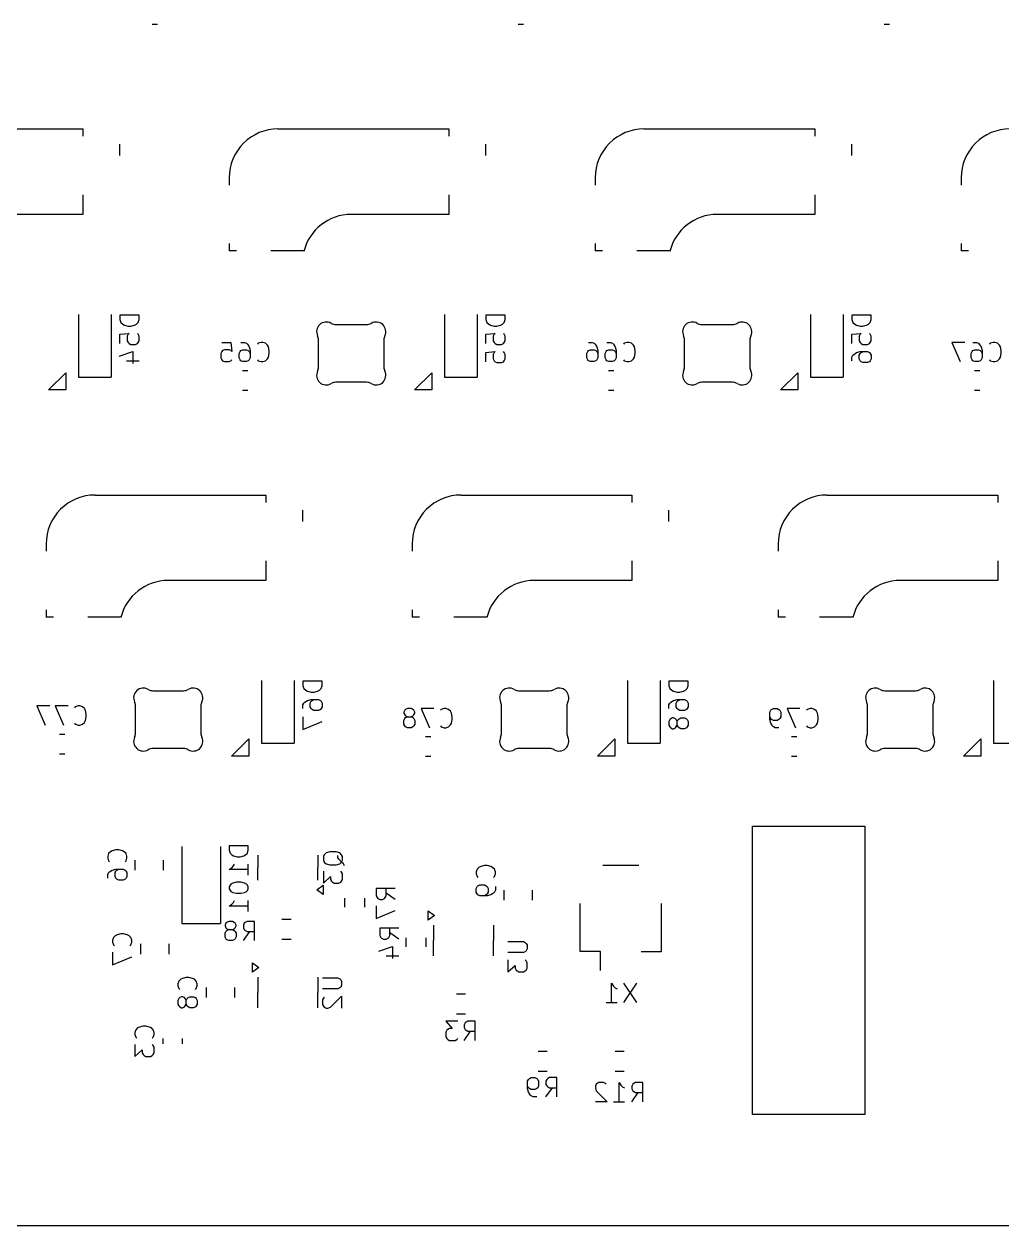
# Model space of a CAD drawing. Extents: x 28 to 361, y 5 to 129.
# Drawn here: x 170.2 to 221.1, y 5.3 to 67.9 of the extents above; entities that cross this region are included whole.
import ezdxf

# ---------------------------------------------------------------- set-up
doc = ezdxf.new("R2010")
doc.units = 0
doc.layers.get('0').update_dxf_attribs({"linetype": 'CONTINUOUS'})

msp = doc.modelspace()

# ---------------------------------------------------------------- linework, layer by layer
at = {"color": 7}
for points in [[(176.893, 67.8886), (177.1741, 67.8886)], [(195.943, 67.8886), (196.2241, 67.8886)], [(214.993, 67.8886), (215.2741, 67.8886)], [(164.3971, 62.4296), (173.2871, 62.4296)], [(173.2871, 62.4296), (173.2871, 62.0486)], [(183.4471, 62.4296), (192.3371, 62.4296)], [(192.3371, 62.4296), (192.3371, 62.0486)], [(202.4971, 62.4296), (211.3871, 62.4296)], [(211.3871, 62.4296), (211.3871, 62.0486)], [(175.2071, 61.0446), (175.2071, 61.6446)], [(194.2571, 61.0446), (194.2571, 61.6446)], [(213.3071, 61.0446), (213.3071, 61.6446)], [(180.9071, 59.8896), (180.9071, 59.5086)], [(199.9571, 59.8896), (199.9571, 59.5086)], [(219.0071, 59.8896), (219.0071, 59.5086)], [(173.2871, 59.0006), (173.2871, 57.9846), (168.2071, 57.9846)], [(192.3371, 59.0006), (192.3371, 57.9846), (187.2571, 57.9846)], [(211.3871, 59.0006), (211.3871, 57.9846), (206.3071, 57.9846)], [(180.9071, 56.4606), (180.9071, 56.0796)], [(199.9571, 56.4606), (199.9571, 56.0796)], [(219.0071, 56.4606), (219.0071, 56.0796)], [(181.2881, 56.0796), (180.9071, 56.0796)], [(184.7929, 56.0796), (183.0661, 56.0796)], [(200.3381, 56.0796), (199.9571, 56.0796)], [(203.8429, 56.0796), (202.1161, 56.0796)], [(219.3881, 56.0796), (219.0071, 56.0796)], [(173.0678, 52.7806), (173.0678, 49.5206), (174.7678, 49.5206)], [(174.7678, 52.7806), (174.7678, 49.5206)], [(192.1178, 52.7806), (192.1178, 49.5206), (193.8178, 49.5206)], [(193.8178, 52.7806), (193.8178, 49.5206)], [(211.1678, 52.7806), (211.1678, 49.5206), (212.8678, 49.5206)], [(212.8678, 52.7806), (212.8678, 49.5206)], [(186.4626, 52.2456), (188.0515, 52.2456)], [(205.5126, 52.2456), (207.1015, 52.2456)], [(175.2226, 51.2687), (175.2226, 51.7449), (175.6988, 51.7925), (175.6512, 51.7449), (175.6036, 51.6496), (175.6036, 51.4116), (175.6512, 51.3163), (175.6988, 51.2687), (175.7941, 51.2211), (176.0322, 51.2211), (176.1274, 51.2687), (176.175, 51.3163), (176.2226, 51.4116), (176.2226, 51.6496), (176.175, 51.7449), (176.1274, 51.7925)], [(180.5183, 51.3238), (180.9945, 51.3238), (181.0421, 50.8476), (180.9945, 50.8952), (180.8992, 50.9428), (180.6611, 50.9428), (180.5659, 50.8952), (180.5183, 50.8476), (180.4707, 50.7524), (180.4707, 50.5143), (180.5183, 50.419), (180.5659, 50.3714), (180.6611, 50.3238), (180.8992, 50.3238), (180.9945, 50.3714), (181.0421, 50.419)], [(181.5183, 51.3238), (181.7088, 51.3238), (181.804, 51.2762), (181.8516, 51.2285), (181.9469, 51.0857), (181.9945, 50.8952), (181.9945, 50.5143), (181.9469, 50.419), (181.8992, 50.3714), (181.804, 50.3238), (181.6135, 50.3238), (181.5183, 50.3714), (181.4707, 50.419), (181.423, 50.5143), (181.423, 50.7524), (181.4707, 50.8476), (181.5183, 50.8952), (181.6135, 50.9428), (181.804, 50.9428), (181.8992, 50.8952), (181.9469, 50.8476), (181.9945, 50.7524)], [(182.3754, 50.419), (182.423, 50.3714), (182.5659, 50.3238), (182.6611, 50.3238), (182.804, 50.3714), (182.8992, 50.4666), (182.9469, 50.5619), (182.9945, 50.7524), (182.9945, 50.8952), (182.9469, 51.0857), (182.8992, 51.1809), (182.804, 51.2762), (182.6611, 51.3238), (182.5659, 51.3238), (182.423, 51.2762), (182.3754, 51.2285)], [(185.5571, 50.0428), (185.5571, 51.4484)], [(188.9571, 51.4484), (188.9571, 50.0428)], [(194.2726, 51.2687), (194.2726, 51.7449), (194.7488, 51.7925), (194.7012, 51.7449), (194.6536, 51.6496), (194.6536, 51.4116), (194.7012, 51.3163), (194.7488, 51.2687), (194.8441, 51.2211), (195.0822, 51.2211), (195.1774, 51.2687), (195.225, 51.3163), (195.2726, 51.4116), (195.2726, 51.6496), (195.225, 51.7449), (195.1774, 51.7925)], [(199.6159, 51.3238), (199.8064, 51.3238), (199.9016, 51.2762), (199.9492, 51.2285), (200.0445, 51.0857), (200.0921, 50.8952), (200.0921, 50.5143), (200.0445, 50.419), (199.9969, 50.3714), (199.9016, 50.3238), (199.7111, 50.3238), (199.6159, 50.3714), (199.5683, 50.419), (199.5207, 50.5143), (199.5207, 50.7524), (199.5683, 50.8476), (199.6159, 50.8952), (199.7111, 50.9428), (199.9016, 50.9428), (199.9969, 50.8952), (200.0445, 50.8476), (200.0921, 50.7524)], [(200.5683, 51.3238), (200.7588, 51.3238), (200.854, 51.2762), (200.9016, 51.2285), (200.9969, 51.0857), (201.0445, 50.8952), (201.0445, 50.5143), (200.9969, 50.419), (200.9492, 50.3714), (200.854, 50.3238), (200.6635, 50.3238), (200.5683, 50.3714), (200.5207, 50.419), (200.473, 50.5143), (200.473, 50.7524), (200.5207, 50.8476), (200.5683, 50.8952), (200.6635, 50.9428), (200.854, 50.9428), (200.9492, 50.8952), (200.9969, 50.8476), (201.0445, 50.7524)], [(201.4254, 50.419), (201.473, 50.3714), (201.6159, 50.3238), (201.7111, 50.3238), (201.854, 50.3714), (201.9492, 50.4666), (201.9969, 50.5619), (202.0445, 50.7524), (202.0445, 50.8952), (201.9969, 51.0857), (201.9492, 51.1809), (201.854, 51.2762), (201.7111, 51.3238), (201.6159, 51.3238), (201.473, 51.2762), (201.4254, 51.2285)], [(204.6071, 50.0428), (204.6071, 51.4484)], [(208.0071, 51.4484), (208.0071, 50.0428)], [(213.3226, 51.2687), (213.3226, 51.7449), (213.7988, 51.7925), (213.7512, 51.7449), (213.7036, 51.6496), (213.7036, 51.4116), (213.7512, 51.3163), (213.7988, 51.2687), (213.8941, 51.2211), (214.1322, 51.2211), (214.2274, 51.2687), (214.275, 51.3163), (214.3226, 51.4116), (214.3226, 51.6496), (214.275, 51.7449), (214.2274, 51.7925)], [(219.1897, 51.3238), (218.523, 51.3238), (218.9516, 50.3238)], [(219.6183, 51.3238), (219.8088, 51.3238), (219.904, 51.2762), (219.9516, 51.2285), (220.0469, 51.0857), (220.0945, 50.8952), (220.0945, 50.5143), (220.0469, 50.419), (219.9992, 50.3714), (219.904, 50.3238), (219.7135, 50.3238), (219.6183, 50.3714), (219.5707, 50.419), (219.523, 50.5143), (219.523, 50.7524), (219.5707, 50.8476), (219.6183, 50.8952), (219.7135, 50.9428), (219.904, 50.9428), (219.9992, 50.8952), (220.0469, 50.8476), (220.0945, 50.7524)], [(220.4754, 50.419), (220.523, 50.3714), (220.6659, 50.3238), (220.7611, 50.3238), (220.904, 50.3714), (220.9992, 50.4666), (221.0469, 50.5619), (221.0945, 50.7524), (221.0945, 50.8952), (221.0469, 51.0857), (220.9992, 51.1809), (220.904, 51.2762), (220.7611, 51.3238), (220.6659, 51.3238), (220.523, 51.2762), (220.4754, 51.2285)], [(175.175, 50.602), (175.8893, 50.8401), (175.8893, 50.2211)], [(194.2726, 50.3163), (194.2726, 50.7925), (194.7488, 50.8401), (194.7012, 50.7925), (194.6536, 50.6973), (194.6536, 50.4592), (194.7012, 50.3639), (194.7488, 50.3163), (194.8441, 50.2687), (195.0822, 50.2687), (195.1774, 50.3163), (195.225, 50.3639), (195.2726, 50.4592), (195.2726, 50.6973), (195.225, 50.7925), (195.1774, 50.8401)], [(213.3226, 50.3639), (213.3226, 50.5544), (213.3703, 50.6496), (213.4179, 50.6973), (213.5607, 50.7925), (213.7512, 50.8401), (214.1322, 50.8401), (214.2274, 50.7925), (214.275, 50.7449), (214.3226, 50.6496), (214.3226, 50.4592), (214.275, 50.3639), (214.2274, 50.3163), (214.1322, 50.2687), (213.8941, 50.2687), (213.7988, 50.3163), (213.7512, 50.3639), (213.7036, 50.4592), (213.7036, 50.6496), (213.7512, 50.7449), (213.7988, 50.7925), (213.8941, 50.8401)], [(175.556, 50.3639), (176.2226, 50.3639)], [(181.592, 49.8586), (181.8731, 49.8586)], [(200.642, 49.8586), (200.9231, 49.8586)], [(219.692, 49.8586), (219.9731, 49.8586)], [(181.592, 48.8386), (181.8731, 48.8386)], [(188.0515, 49.2456), (186.4626, 49.2456)], [(200.642, 48.8386), (200.9231, 48.8386)], [(207.1015, 49.2456), (205.5126, 49.2456)], [(219.692, 48.8386), (219.9731, 48.8386)], [(173.9221, 43.3796), (182.8121, 43.3796)], [(182.8121, 43.3796), (182.8121, 42.9986)], [(192.9721, 43.3796), (201.8621, 43.3796)], [(201.8621, 43.3796), (201.8621, 42.9986)], [(212.0221, 43.3796), (220.9121, 43.3796)], [(220.9121, 43.3796), (220.9121, 42.9986)], [(184.7321, 41.9946), (184.7321, 42.5946)], [(203.7821, 41.9946), (203.7821, 42.5946)], [(171.3821, 40.8396), (171.3821, 40.4586)], [(190.4321, 40.8396), (190.4321, 40.4586)], [(209.4821, 40.8396), (209.4821, 40.4586)], [(182.8121, 39.9506), (182.8121, 38.9346), (177.7321, 38.9346)], [(201.8621, 39.9506), (201.8621, 38.9346), (196.7821, 38.9346)], [(220.9121, 39.9506), (220.9121, 38.9346), (215.8321, 38.9346)], [(171.3821, 37.4106), (171.3821, 37.0296)], [(171.7631, 37.0296), (171.3821, 37.0296)], [(175.2679, 37.0296), (173.5411, 37.0296)], [(190.4321, 37.4106), (190.4321, 37.0296)], [(190.8131, 37.0296), (190.4321, 37.0296)], [(194.3179, 37.0296), (192.5911, 37.0296)], [(209.4821, 37.4106), (209.4821, 37.0296)], [(209.8631, 37.0296), (209.4821, 37.0296)], [(213.3679, 37.0296), (211.6411, 37.0296)], [(176.9376, 33.1956), (178.5265, 33.1956)], [(182.5928, 33.7306), (182.5928, 30.4706), (184.2928, 30.4706)], [(184.2928, 33.7306), (184.2928, 30.4706)], [(195.9876, 33.1956), (197.5765, 33.1956)], [(201.6428, 33.7306), (201.6428, 30.4706), (203.3428, 30.4706)], [(203.3428, 33.7306), (203.3428, 30.4706)], [(215.0376, 33.1956), (216.6265, 33.1956)], [(220.6928, 33.7306), (220.6928, 30.4706), (222.3928, 30.4706)], [(184.7476, 32.2663), (184.7476, 32.4568), (184.7953, 32.552), (184.8429, 32.5996), (184.9857, 32.6949), (185.1762, 32.7425), (185.5572, 32.7425), (185.6524, 32.6949), (185.7, 32.6473), (185.7476, 32.552), (185.7476, 32.3616), (185.7, 32.2663), (185.6524, 32.2187), (185.5572, 32.1711), (185.3191, 32.1711), (185.2238, 32.2187), (185.1762, 32.2663), (185.1286, 32.3616), (185.1286, 32.552), (185.1762, 32.6473), (185.2238, 32.6949), (185.3191, 32.7425)], [(203.7976, 32.2663), (203.7976, 32.4568), (203.8453, 32.552), (203.8929, 32.5996), (204.0357, 32.6949), (204.2262, 32.7425), (204.6072, 32.7425), (204.7024, 32.6949), (204.75, 32.6473), (204.7976, 32.552), (204.7976, 32.3616), (204.75, 32.2663), (204.7024, 32.2187), (204.6072, 32.1711), (204.3691, 32.1711), (204.2738, 32.2187), (204.2262, 32.2663), (204.1786, 32.3616), (204.1786, 32.552), (204.2262, 32.6473), (204.2738, 32.6949), (204.3691, 32.7425)], [(171.5647, 32.4058), (170.898, 32.4058), (171.3266, 31.4058)], [(172.5171, 32.4058), (171.8504, 32.4058), (172.279, 31.4058)], [(172.8504, 31.501), (172.898, 31.4534), (173.0409, 31.4058), (173.1361, 31.4058), (173.279, 31.4534), (173.3742, 31.5486), (173.4219, 31.6439), (173.4695, 31.8344), (173.4695, 31.9772), (173.4219, 32.1677), (173.3742, 32.2629), (173.279, 32.3582), (173.1361, 32.4058), (173.0409, 32.4058), (172.898, 32.3582), (172.8504, 32.3105)], [(176.0321, 30.9928), (176.0321, 32.3984)], [(179.4321, 32.3984), (179.4321, 30.9928)], [(190.3766, 31.8452), (190.4719, 31.8928), (190.5195, 31.9404), (190.5671, 32.0357), (190.5671, 32.0833), (190.5195, 32.1785), (190.4719, 32.2262), (190.3766, 32.2738), (190.1861, 32.2738), (190.0909, 32.2262), (190.0433, 32.1785), (189.9957, 32.0833), (189.9957, 32.0357), (190.0433, 31.9404), (190.0909, 31.8928), (190.1861, 31.8452), (190.3766, 31.8452), (190.4719, 31.7976), (190.5195, 31.75), (190.5671, 31.6547), (190.5671, 31.4643), (190.5195, 31.369), (190.4719, 31.3214), (190.3766, 31.2738), (190.1861, 31.2738), (190.0909, 31.3214), (190.0433, 31.369), (189.9957, 31.4643), (189.9957, 31.6547), (190.0433, 31.75), (190.0909, 31.7976), (190.1861, 31.8452)], [(191.5671, 32.2738), (190.9004, 32.2738), (191.329, 31.2738)], [(191.9004, 31.369), (191.948, 31.3214), (192.0909, 31.2738), (192.1861, 31.2738), (192.329, 31.3214), (192.4242, 31.4166), (192.4719, 31.5119), (192.5195, 31.7024), (192.5195, 31.8452), (192.4719, 32.0357), (192.4242, 32.1309), (192.329, 32.2262), (192.1861, 32.2738), (192.0909, 32.2738), (191.948, 32.2262), (191.9004, 32.1785)], [(195.0821, 30.9928), (195.0821, 32.3984)], [(198.4821, 32.3984), (198.4821, 30.9928)], [(209.5219, 31.2738), (209.3314, 31.2738), (209.2361, 31.3214), (209.1885, 31.369), (209.0933, 31.5119), (209.0457, 31.7024), (209.0457, 32.0833), (209.0933, 32.1785), (209.1409, 32.2262), (209.2361, 32.2738), (209.4266, 32.2738), (209.5219, 32.2262), (209.5695, 32.1785), (209.6171, 32.0833), (209.6171, 31.8452), (209.5695, 31.75), (209.5219, 31.7024), (209.4266, 31.6547), (209.2361, 31.6547), (209.1409, 31.7024), (209.0933, 31.75), (209.0457, 31.8452)], [(210.6171, 32.2738), (209.9504, 32.2738), (210.379, 31.2738)], [(210.9504, 31.369), (210.998, 31.3214), (211.1409, 31.2738), (211.2361, 31.2738), (211.379, 31.3214), (211.4742, 31.4166), (211.5219, 31.5119), (211.5695, 31.7024), (211.5695, 31.8452), (211.5219, 32.0357), (211.4742, 32.1309), (211.379, 32.2262), (211.2361, 32.2738), (211.1409, 32.2738), (210.998, 32.2262), (210.9504, 32.1785)], [(214.1321, 30.9928), (214.1321, 32.3984)], [(217.5321, 32.3984), (217.5321, 30.9928)], [(184.7476, 31.8377), (184.7476, 31.1711), (185.7476, 31.5996)], [(204.2262, 31.5996), (204.1786, 31.6949), (204.131, 31.7425), (204.0357, 31.7901), (203.9881, 31.7901), (203.8929, 31.7425), (203.8453, 31.6949), (203.7976, 31.5996), (203.7976, 31.4092), (203.8453, 31.3139), (203.8929, 31.2663), (203.9881, 31.2187), (204.0357, 31.2187), (204.131, 31.2663), (204.1786, 31.3139), (204.2262, 31.4092), (204.2262, 31.5996), (204.2738, 31.6949), (204.3214, 31.7425), (204.4167, 31.7901), (204.6072, 31.7901), (204.7024, 31.7425), (204.75, 31.6949), (204.7976, 31.5996), (204.7976, 31.4092), (204.75, 31.3139), (204.7024, 31.2663), (204.6072, 31.2187), (204.4167, 31.2187), (204.3214, 31.2663), (204.2738, 31.3139), (204.2262, 31.4092)], [(172.067, 30.9406), (172.3481, 30.9406)], [(191.117, 30.8086), (191.3981, 30.8086)], [(210.167, 30.8086), (210.4481, 30.8086)], [(178.5265, 30.1956), (176.9376, 30.1956)], [(197.5765, 30.1956), (195.9876, 30.1956)], [(216.6265, 30.1956), (215.0376, 30.1956)], [(172.067, 29.9206), (172.3481, 29.9206)], [(191.117, 29.7886), (191.3981, 29.7886)], [(210.167, 29.7886), (210.4481, 29.7886)], [(178.4466, 25.0906), (178.4466, 21.0806), (180.4466, 21.0806)], [(180.4466, 25.0906), (180.4466, 21.0806)], [(175.4881, 24.2931), (175.5358, 24.3407), (175.5834, 24.4835), (175.5834, 24.5788), (175.5358, 24.7216), (175.4405, 24.8169), (175.3453, 24.8645), (175.1548, 24.9121), (175.012, 24.9121), (174.8215, 24.8645), (174.7262, 24.8169), (174.631, 24.7216), (174.5834, 24.5788), (174.5834, 24.4835), (174.631, 24.3407), (174.6786, 24.2931)], [(182.3926, 24.6471), (182.3926, 23.9971)], [(185.5126, 24.6471), (185.5126, 23.9971)], [(186.9026, 24.0923), (186.855, 24.1876), (186.7598, 24.2828), (186.6169, 24.4257), (186.5693, 24.5209), (186.5693, 24.6161)], [(174.5834, 23.4359), (174.5834, 23.6264), (174.631, 23.7216), (174.6786, 23.7693), (174.8215, 23.8645), (175.012, 23.9121), (175.3929, 23.9121), (175.4881, 23.8645), (175.5358, 23.8169), (175.5834, 23.7216), (175.5834, 23.5312), (175.5358, 23.4359), (175.4881, 23.3883), (175.3929, 23.3407), (175.1548, 23.3407), (175.0596, 23.3883), (175.012, 23.4359), (174.9643, 23.5312), (174.9643, 23.7216), (175.012, 23.8169), (175.0596, 23.8645), (175.1548, 23.9121)], [(175.9938, 24.3877), (175.9938, 23.8651)], [(177.4638, 24.3877), (177.4638, 23.8651)], [(181.9014, 23.893), (180.9014, 23.893), (181.0442, 23.9882), (181.1395, 24.0835), (181.1871, 24.1787)], [(181.9014, 23.6073), (181.9014, 24.1787)], [(182.3926, 23.3471), (182.3926, 23.9971)], [(185.5126, 23.3471), (185.5126, 23.9971)], [(185.8074, 23.8066), (185.8074, 23.1876), (186.1883, 23.5209), (186.1883, 23.3781), (186.236, 23.2828), (186.2836, 23.2352), (186.3788, 23.1876), (186.6169, 23.1876), (186.7121, 23.2352), (186.7598, 23.2828), (186.8074, 23.3781), (186.8074, 23.6638), (186.7598, 23.759), (186.7121, 23.8066)], [(194.6651, 23.4803), (194.7128, 23.5279), (194.7604, 23.6707), (194.7604, 23.766), (194.7128, 23.9088), (194.6175, 24.0041), (194.5223, 24.0517), (194.3318, 24.0993), (194.189, 24.0993), (193.9985, 24.0517), (193.9032, 24.0041), (193.808, 23.9088), (193.7604, 23.766), (193.7604, 23.6707), (193.808, 23.5279), (193.8556, 23.4803)], [(202.2306, 24.0936), (200.3506, 24.0936)], [(189.5534, 22.9087), (188.5534, 22.9087), (188.5534, 22.5277), (188.601, 22.4325), (188.6486, 22.3849), (188.7439, 22.3373), (188.8867, 22.3373), (188.982, 22.3849), (189.0296, 22.4325), (189.0772, 22.5277), (189.0772, 22.9087)], [(189.5534, 22.3373), (189.0772, 22.6706)], [(194.7604, 23.0041), (194.7604, 22.8136), (194.7128, 22.7184), (194.6651, 22.6707), (194.5223, 22.5755), (194.3318, 22.5279), (193.9509, 22.5279), (193.8556, 22.5755), (193.808, 22.6231), (193.7604, 22.7184), (193.7604, 22.9088), (193.808, 23.0041), (193.8556, 23.0517), (193.9509, 23.0993), (194.189, 23.0993), (194.2842, 23.0517), (194.3318, 23.0041), (194.3794, 22.9088), (194.3794, 22.7184), (194.3318, 22.6231), (194.2842, 22.5755), (194.189, 22.5279)], [(195.2216, 22.2903), (195.2216, 22.8129)], [(196.6916, 22.2903), (196.6916, 22.8129)], [(181.9014, 21.9882), (180.9014, 21.9882), (181.0442, 22.0835), (181.1395, 22.1787), (181.1871, 22.2739)], [(181.9014, 21.7025), (181.9014, 22.2739)], [(186.9251, 21.9333), (186.9251, 22.4079)], [(187.9701, 21.9333), (187.9701, 22.4079)], [(188.5534, 22.0039), (188.5534, 21.3373), (189.5534, 21.7658)], [(200.2306, 19.6236), (199.1806, 19.6236), (199.1806, 22.1236)], [(202.3506, 19.6236), (203.4006, 19.6236), (203.4006, 22.1236)], [(184.1288, 21.2961), (183.6543, 21.2961)], [(181.0738, 20.7632), (181.169, 20.8108), (181.2167, 20.8584), (181.2643, 20.9537), (181.2643, 21.0013), (181.2167, 21.0965), (181.169, 21.1442), (181.0738, 21.1918), (180.8833, 21.1918), (180.7881, 21.1442), (180.7405, 21.0965), (180.6929, 21.0013), (180.6929, 20.9537), (180.7405, 20.8584), (180.7881, 20.8108), (180.8833, 20.7632), (181.0738, 20.7632), (181.169, 20.7156), (181.2167, 20.668), (181.2643, 20.5727), (181.2643, 20.3823), (181.2167, 20.287), (181.169, 20.2394), (181.0738, 20.1918), (180.8833, 20.1918), (180.7881, 20.2394), (180.7405, 20.287), (180.6929, 20.3823), (180.6929, 20.5727), (180.7405, 20.668), (180.7881, 20.7156), (180.8833, 20.7632)], [(182.2167, 20.1918), (182.2167, 21.1918), (181.8357, 21.1918), (181.7405, 21.1442), (181.6929, 21.0965), (181.6452, 21.0013), (181.6452, 20.8584), (181.6929, 20.7632), (181.7405, 20.7156), (181.8357, 20.668), (182.2167, 20.668)], [(181.6452, 20.1918), (181.9786, 20.668)], [(189.7444, 20.8377), (188.7444, 20.8377), (188.7444, 20.4567), (188.792, 20.3615), (188.8396, 20.3139), (188.9349, 20.2663), (189.0777, 20.2663), (189.173, 20.3139), (189.2206, 20.3615), (189.2682, 20.4567), (189.2682, 20.8377)], [(191.5366, 20.9966), (191.5366, 20.1966)], [(194.6566, 20.9966), (194.6566, 20.1966)], [(175.7421, 19.9243), (175.7898, 19.9719), (175.8374, 20.1147), (175.8374, 20.21), (175.7898, 20.3528), (175.6945, 20.4481), (175.5993, 20.4957), (175.4088, 20.5433), (175.266, 20.5433), (175.0755, 20.4957), (174.9802, 20.4481), (174.885, 20.3528), (174.8374, 20.21), (174.8374, 20.1147), (174.885, 19.9719), (174.9326, 19.9243)], [(176.2986, 20.0189), (176.2986, 19.4963)], [(177.7686, 20.0189), (177.7686, 19.4963)], [(184.1288, 20.2511), (183.6543, 20.2511)], [(189.7444, 20.2663), (189.2682, 20.5996)], [(190.1001, 20.3369), (190.1001, 19.8623)], [(191.1451, 20.3369), (191.1451, 19.8623)], [(191.5366, 19.3966), (191.5366, 20.1966)], [(194.6566, 19.3966), (194.6566, 20.1966)], [(195.4114, 20.1385), (196.2209, 20.1385), (196.3161, 20.0909), (196.3638, 20.0433), (196.4114, 19.948), (196.4114, 19.7576), (196.3638, 19.6623), (196.3161, 19.6147), (196.2209, 19.5671), (195.4114, 19.5671)], [(174.8374, 19.5909), (174.8374, 18.9243), (175.8374, 19.3528)], [(188.6968, 19.6472), (189.4111, 19.8853), (189.4111, 19.2663)], [(189.0777, 19.4091), (189.7444, 19.4091)], [(200.2306, 18.6336), (200.2306, 19.6236)], [(195.4114, 19.1861), (195.4114, 18.5671), (195.7923, 18.9004), (195.7923, 18.7576), (195.84, 18.6623), (195.8876, 18.6147), (195.9828, 18.5671), (196.2209, 18.5671), (196.3161, 18.6147), (196.3638, 18.6623), (196.4114, 18.7576), (196.4114, 19.0433), (196.3638, 19.1385), (196.3161, 19.1861)], [(179.1451, 17.6562), (179.1928, 17.7038), (179.2404, 17.8467), (179.2404, 17.9419), (179.1928, 18.0848), (179.0975, 18.18), (179.0023, 18.2276), (178.8118, 18.2753), (178.669, 18.2753), (178.4785, 18.2276), (178.3832, 18.18), (178.288, 18.0848), (178.2404, 17.9419), (178.2404, 17.8467), (178.288, 17.7038), (178.3356, 17.6562)], [(182.4056, 18.2896), (182.4056, 17.4896)], [(185.5256, 18.2896), (185.5256, 17.4896)], [(185.7594, 18.2515), (186.5689, 18.2515), (186.6641, 18.2038), (186.7118, 18.1562), (186.7594, 18.061), (186.7594, 17.8705), (186.7118, 17.7753), (186.6641, 17.7276), (186.5689, 17.68), (185.7594, 17.68)], [(179.7306, 17.2283), (179.7306, 17.7508)], [(181.2006, 17.2283), (181.2006, 17.7508)], [(200.8144, 16.9738), (200.8144, 17.9738), (200.9096, 17.8309), (201.0049, 17.7357), (201.1001, 17.6881)], [(202.1001, 17.9738), (201.4334, 16.9738)], [(201.4334, 17.9738), (202.1001, 16.9738)], [(178.669, 17.0848), (178.6213, 17.18), (178.5737, 17.2276), (178.4785, 17.2753), (178.4309, 17.2753), (178.3356, 17.2276), (178.288, 17.18), (178.2404, 17.0848), (178.2404, 16.8943), (178.288, 16.7991), (178.3356, 16.7515), (178.4309, 16.7038), (178.4785, 16.7038), (178.5737, 16.7515), (178.6213, 16.7991), (178.669, 16.8943), (178.669, 17.0848), (178.7166, 17.18), (178.7642, 17.2276), (178.8594, 17.2753), (179.0499, 17.2753), (179.1451, 17.2276), (179.1928, 17.18), (179.2404, 17.0848), (179.2404, 16.8943), (179.1928, 16.7991), (179.1451, 16.7515), (179.0499, 16.7038), (178.8594, 16.7038), (178.7642, 16.7515), (178.7166, 16.7991), (178.669, 16.8943)], [(182.4056, 16.6896), (182.4056, 17.4896)], [(185.5256, 16.6896), (185.5256, 17.4896)], [(185.8546, 17.2515), (185.807, 17.2038), (185.7594, 17.1086), (185.7594, 16.8705), (185.807, 16.7753), (185.8546, 16.7276), (185.9499, 16.68), (186.0451, 16.68), (186.188, 16.7276), (186.7594, 17.2991), (186.7594, 16.68)], [(193.2098, 17.4099), (192.7353, 17.4099)], [(200.5287, 16.9738), (201.1001, 16.9738)], [(193.2098, 16.3649), (192.7353, 16.3649)], [(176.9029, 15.1237), (176.9506, 15.1713), (176.9982, 15.3141), (176.9982, 15.4094), (176.9506, 15.5522), (176.8553, 15.6475), (176.7601, 15.6951), (176.5696, 15.7427), (176.4268, 15.7427), (176.2363, 15.6951), (176.141, 15.6475), (176.0458, 15.5522), (175.9982, 15.4094), (175.9982, 15.3141), (176.0458, 15.1713), (176.0934, 15.1237)], [(192.8059, 16.0026), (192.1869, 16.0026), (192.5202, 15.6216), (192.3773, 15.6216), (192.2821, 15.574), (192.2345, 15.5264), (192.1869, 15.4312), (192.1869, 15.1931), (192.2345, 15.0978), (192.2821, 15.0502), (192.3773, 15.0026), (192.663, 15.0026), (192.7583, 15.0502), (192.8059, 15.0978)], [(193.7107, 15.0026), (193.7107, 16.0026), (193.3297, 16.0026), (193.2345, 15.955), (193.1869, 15.9073), (193.1392, 15.8121), (193.1392, 15.6692), (193.1869, 15.574), (193.2345, 15.5264), (193.3297, 15.4788), (193.7107, 15.4788)], [(177.4634, 14.8164), (177.4634, 15.0976)], [(178.4834, 14.8164), (178.4834, 15.0976)], [(193.1392, 15.0026), (193.4726, 15.4788)], [(175.9982, 14.7903), (175.9982, 14.1713), (176.3791, 14.5046), (176.3791, 14.3618), (176.4268, 14.2665), (176.4744, 14.2189), (176.5696, 14.1713), (176.8077, 14.1713), (176.9029, 14.2189), (176.9506, 14.2665), (176.9982, 14.3618), (176.9982, 14.6475), (176.9506, 14.7427), (176.9029, 14.7903)], [(196.9893, 14.4381), (197.4638, 14.4381)], [(200.9893, 14.4381), (201.4638, 14.4381)], [(196.9893, 13.3931), (197.4638, 13.3931)], [(200.9893, 13.3931), (201.4638, 13.3931)], [(196.917, 12.0638), (196.7266, 12.0638), (196.6313, 12.1114), (196.5837, 12.159), (196.4885, 12.3019), (196.4409, 12.4924), (196.4409, 12.8733), (196.4885, 12.9685), (196.5361, 13.0162), (196.6313, 13.0638), (196.8218, 13.0638), (196.917, 13.0162), (196.9647, 12.9685), (197.0123, 12.8733), (197.0123, 12.6352), (196.9647, 12.54), (196.917, 12.4924), (196.8218, 12.4447), (196.6313, 12.4447), (196.5361, 12.4924), (196.4885, 12.54), (196.4409, 12.6352)], [(197.9647, 12.0638), (197.9647, 13.0638), (197.5837, 13.0638), (197.4885, 13.0162), (197.4409, 12.9685), (197.3932, 12.8733), (197.3932, 12.7304), (197.4409, 12.6352), (197.4885, 12.5876), (197.5837, 12.54), (197.9647, 12.54)], [(197.3932, 12.0638), (197.7266, 12.54)], [(200.5361, 12.7145), (200.4885, 12.7622), (200.3932, 12.8098), (200.1551, 12.8098), (200.0599, 12.7622), (200.0123, 12.7145), (199.9647, 12.6193), (199.9647, 12.5241), (200.0123, 12.3812), (200.5837, 11.8098), (199.9647, 11.8098)], [(201.2028, 11.8098), (201.2028, 12.8098), (201.298, 12.6669), (201.3932, 12.5717), (201.4885, 12.5241)], [(202.4409, 11.8098), (202.4409, 12.8098), (202.0599, 12.8098), (201.9647, 12.7622), (201.917, 12.7145), (201.8694, 12.6193), (201.8694, 12.4764), (201.917, 12.3812), (201.9647, 12.3336), (202.0599, 12.286), (202.4409, 12.286)], [(201.8694, 11.8098), (202.2028, 12.286)], [(200.917, 11.8098), (201.4885, 11.8098)], [(361.1821, 5.3446), (27.6196, 5.3446)]]:
    msp.add_lwpolyline(points, dxfattribs=at)
for points in [[(176.2226, 52.7449), (175.2226, 52.7449), (175.2226, 52.5068), (175.2703, 52.3639), (175.3655, 52.2687), (175.4607, 52.2211), (175.6512, 52.1735), (175.7941, 52.1735), (175.9845, 52.2211), (176.0798, 52.2687), (176.175, 52.3639), (176.2226, 52.5068)], [(195.2726, 52.7449), (194.2726, 52.7449), (194.2726, 52.5068), (194.3203, 52.3639), (194.4155, 52.2687), (194.5107, 52.2211), (194.7012, 52.1735), (194.8441, 52.1735), (195.0345, 52.2211), (195.1298, 52.2687), (195.225, 52.3639), (195.2726, 52.5068)], [(214.3226, 52.7449), (213.3226, 52.7449), (213.3226, 52.5068), (213.3703, 52.3639), (213.4655, 52.2687), (213.5607, 52.2211), (213.7512, 52.1735), (213.8941, 52.1735), (214.0845, 52.2211), (214.1798, 52.2687), (214.275, 52.3639), (214.3226, 52.5068)], [(172.4071, 48.8456), (171.5071, 48.8456), (172.4071, 49.7456)], [(191.4571, 48.8456), (190.5571, 48.8456), (191.4571, 49.7456)], [(210.5071, 48.8456), (209.6071, 48.8456), (210.5071, 49.7456)], [(185.7476, 33.6949), (184.7476, 33.6949), (184.7476, 33.4568), (184.7953, 33.3139), (184.8905, 33.2187), (184.9857, 33.1711), (185.1762, 33.1235), (185.3191, 33.1235), (185.5095, 33.1711), (185.6048, 33.2187), (185.7, 33.3139), (185.7476, 33.4568)], [(204.7976, 33.6949), (203.7976, 33.6949), (203.7976, 33.4568), (203.8453, 33.3139), (203.9405, 33.2187), (204.0357, 33.1711), (204.2262, 33.1235), (204.3691, 33.1235), (204.5595, 33.1711), (204.6548, 33.2187), (204.75, 33.3139), (204.7976, 33.4568)], [(181.9321, 29.7956), (181.0321, 29.7956), (181.9321, 30.6956)], [(200.9821, 29.7956), (200.0821, 29.7956), (200.9821, 30.6956)], [(220.0321, 29.7956), (219.1321, 29.7956), (220.0321, 30.6956)], [(208.1383, 26.1446), (213.9883, 26.1446), (213.9883, 11.1446), (208.1383, 11.1446)], [(181.9014, 25.1311), (180.9014, 25.1311), (180.9014, 24.893), (180.949, 24.7501), (181.0442, 24.6549), (181.1395, 24.6073), (181.33, 24.5596), (181.4728, 24.5596), (181.6633, 24.6073), (181.7585, 24.6549), (181.8538, 24.7501), (181.9014, 24.893)], [(186.8074, 24.5685), (186.7598, 24.6638), (186.6645, 24.759), (186.4741, 24.8066), (186.1407, 24.8066), (185.9502, 24.759), (185.855, 24.6638), (185.8074, 24.5685), (185.8074, 24.3781), (185.855, 24.2828), (185.9502, 24.1876), (186.1407, 24.14), (186.4741, 24.14), (186.6645, 24.1876), (186.7598, 24.2828), (186.8074, 24.3781)], [(180.9014, 22.9882), (180.9014, 22.893), (180.949, 22.7977), (180.9966, 22.7501), (181.0919, 22.7025), (181.2823, 22.6549), (181.5204, 22.6549), (181.7109, 22.7025), (181.8061, 22.7501), (181.8538, 22.7977), (181.9014, 22.893), (181.9014, 22.9882), (181.8538, 23.0835), (181.8061, 23.1311), (181.7109, 23.1787), (181.5204, 23.2263), (181.2823, 23.2263), (181.0919, 23.1787), (180.9966, 23.1311), (180.949, 23.0835)], [(185.7926, 22.5946), (185.4626, 22.8346), (185.7926, 23.0746)], [(191.5866, 21.4966), (191.2566, 21.2566), (191.2566, 21.7366)], [(182.4556, 18.7896), (182.1256, 18.5496), (182.1256, 19.0296)]]:
    msp.add_lwpolyline(points, close=True, dxfattribs=at)
for points in [[(183.4471, 62.4296), (182.77345, 62.4296), (182.127391, 62.161994), (181.651049, 61.685651)], [(202.4971, 62.4296), (201.82345, 62.4296), (201.177391, 62.161994), (200.701049, 61.685651)], [(221.5471, 62.4296), (220.87345, 62.4296), (220.227391, 62.161994), (219.751049, 61.685651)], [(181.651049, 61.685651), (181.174706, 61.209309), (180.9071, 60.56325), (180.9071, 59.8896)], [(200.701049, 61.685651), (200.224706, 61.209309), (199.9571, 60.56325), (199.9571, 59.8896)], [(219.751049, 61.685651), (219.274706, 61.209309), (219.0071, 60.56325), (219.0071, 59.8896)], [(187.2571, 57.9846), (186.09155, 57.984613), (185.075569, 57.191354), (184.7929, 56.0606)], [(206.3071, 57.9846), (205.14155, 57.984613), (204.125569, 57.191354), (203.8429, 56.0606)], [(185.61899, 52.249667), (185.457417, 52.100555), (185.41221, 51.863393), (185.5076, 51.6653)], [(186.2104, 52.3139), (186.020582, 52.424847), (185.780562, 52.398779), (185.61899, 52.249667)], [(186.2104, 52.3139), (186.286921, 52.269169), (186.373964, 52.245596), (186.4626, 52.2456)], [(188.0515, 52.2456), (188.140166, 52.245607), (188.227238, 52.269178), (188.3038, 52.3139)], [(188.89521, 52.249667), (188.733638, 52.398779), (188.493618, 52.424847), (188.3038, 52.3139)], [(189.0066, 51.6653), (189.10199, 51.863393), (189.056783, 52.100555), (188.89521, 52.249667)], [(204.66899, 52.249667), (204.507417, 52.100555), (204.46221, 51.863393), (204.5576, 51.6653)], [(205.2604, 52.3139), (205.070582, 52.424847), (204.830562, 52.398779), (204.66899, 52.249667)], [(205.2604, 52.3139), (205.336921, 52.269169), (205.423964, 52.245596), (205.5126, 52.2456)], [(207.1015, 52.2456), (207.190166, 52.245607), (207.277238, 52.269178), (207.3538, 52.3139)], [(207.94521, 52.249667), (207.783638, 52.398779), (207.543618, 52.424847), (207.3538, 52.3139)], [(208.0566, 51.6653), (208.15199, 51.863393), (208.106783, 52.100555), (207.94521, 52.249667)], [(185.5571, 51.4484), (185.557123, 51.523503), (185.540203, 51.597643), (185.5076, 51.6653)], [(189.0066, 51.6653), (188.97403, 51.597632), (188.957112, 51.523499), (188.9571, 51.4484)], [(204.6071, 51.4484), (204.607123, 51.523503), (204.590203, 51.597643), (204.5576, 51.6653)], [(208.0566, 51.6653), (208.02403, 51.597632), (208.007112, 51.523499), (208.0071, 51.4484)], [(185.5076, 49.8259), (185.540167, 49.89357), (185.557085, 49.967702), (185.5571, 50.0428)], [(188.9571, 50.0428), (188.957088, 49.967698), (188.974007, 49.893561), (189.0066, 49.8259)], [(204.5576, 49.8259), (204.590167, 49.89357), (204.607085, 49.967702), (204.6071, 50.0428)], [(208.0071, 50.0428), (208.007088, 49.967698), (208.024007, 49.893561), (208.0566, 49.8259)], [(185.5076, 49.8259), (185.41221, 49.627807), (185.457417, 49.390645), (185.61899, 49.241533)], [(188.89521, 49.241533), (189.056783, 49.390645), (189.10199, 49.627807), (189.0066, 49.8259)], [(204.5576, 49.8259), (204.46221, 49.627807), (204.507417, 49.390645), (204.66899, 49.241533)], [(207.94521, 49.241533), (208.106783, 49.390645), (208.15199, 49.627807), (208.0566, 49.8259)], [(185.61899, 49.241533), (185.780562, 49.092421), (186.020582, 49.066353), (186.2104, 49.1773)], [(186.4626, 49.2456), (186.373963, 49.245609), (186.286919, 49.222036), (186.2104, 49.1773)], [(188.3038, 49.1773), (188.227249, 49.222048), (188.14017, 49.245622), (188.0515, 49.2456)], [(188.3038, 49.1773), (188.493618, 49.066353), (188.733638, 49.092421), (188.89521, 49.241533)], [(204.66899, 49.241533), (204.830562, 49.092421), (205.070582, 49.066353), (205.2604, 49.1773)], [(205.5126, 49.2456), (205.423963, 49.245609), (205.336919, 49.222036), (205.2604, 49.1773)], [(207.3538, 49.1773), (207.277249, 49.222048), (207.19017, 49.245622), (207.1015, 49.2456)], [(207.3538, 49.1773), (207.543618, 49.066353), (207.783638, 49.092421), (207.94521, 49.241533)], [(173.9221, 43.3796), (173.24845, 43.3796), (172.602391, 43.111994), (172.126049, 42.635651)], [(192.9721, 43.3796), (192.29845, 43.3796), (191.652391, 43.111994), (191.176049, 42.635651)], [(212.0221, 43.3796), (211.34845, 43.3796), (210.702391, 43.111994), (210.226049, 42.635651)], [(172.126049, 42.635651), (171.649706, 42.159309), (171.3821, 41.51325), (171.3821, 40.8396)], [(191.176049, 42.635651), (190.699706, 42.159309), (190.4321, 41.51325), (190.4321, 40.8396)], [(210.226049, 42.635651), (209.749706, 42.159309), (209.4821, 41.51325), (209.4821, 40.8396)], [(177.7321, 38.9346), (176.56655, 38.934613), (175.550569, 38.141354), (175.2679, 37.0106)], [(196.7821, 38.9346), (195.61655, 38.934613), (194.600569, 38.141354), (194.3179, 37.0106)], [(215.8321, 38.9346), (214.66655, 38.934613), (213.650569, 38.141354), (213.3679, 37.0106)], [(176.09399, 33.199667), (175.932417, 33.050555), (175.88721, 32.813393), (175.9826, 32.6153)], [(176.6854, 33.2639), (176.495582, 33.374847), (176.255562, 33.348779), (176.09399, 33.199667)], [(176.6854, 33.2639), (176.761921, 33.219169), (176.848964, 33.195596), (176.9376, 33.1956)], [(178.5265, 33.1956), (178.615166, 33.195607), (178.702238, 33.219178), (178.7788, 33.2639)], [(179.37021, 33.199667), (179.208638, 33.348779), (178.968618, 33.374847), (178.7788, 33.2639)], [(179.4816, 32.6153), (179.57699, 32.813393), (179.531783, 33.050555), (179.37021, 33.199667)], [(195.14399, 33.199667), (194.982417, 33.050555), (194.93721, 32.813393), (195.0326, 32.6153)], [(195.7354, 33.2639), (195.545582, 33.374847), (195.305562, 33.348779), (195.14399, 33.199667)], [(195.7354, 33.2639), (195.811921, 33.219169), (195.898964, 33.195596), (195.9876, 33.1956)], [(197.5765, 33.1956), (197.665166, 33.195607), (197.752238, 33.219178), (197.8288, 33.2639)], [(198.42021, 33.199667), (198.258638, 33.348779), (198.018618, 33.374847), (197.8288, 33.2639)], [(198.5316, 32.6153), (198.62699, 32.813393), (198.581783, 33.050555), (198.42021, 33.199667)], [(214.19399, 33.199667), (214.032417, 33.050555), (213.98721, 32.813393), (214.0826, 32.6153)], [(214.7854, 33.2639), (214.595582, 33.374847), (214.355562, 33.348779), (214.19399, 33.199667)], [(214.7854, 33.2639), (214.861921, 33.219169), (214.948964, 33.195596), (215.0376, 33.1956)], [(216.6265, 33.1956), (216.715166, 33.195607), (216.802238, 33.219178), (216.8788, 33.2639)], [(217.47021, 33.199667), (217.308638, 33.348779), (217.068618, 33.374847), (216.8788, 33.2639)], [(217.5816, 32.6153), (217.67699, 32.813393), (217.631783, 33.050555), (217.47021, 33.199667)], [(176.0321, 32.3984), (176.032123, 32.473503), (176.015203, 32.547643), (175.9826, 32.6153)], [(179.4816, 32.6153), (179.44903, 32.547632), (179.432112, 32.473499), (179.4321, 32.3984)], [(195.0821, 32.3984), (195.082123, 32.473503), (195.065203, 32.547643), (195.0326, 32.6153)], [(198.5316, 32.6153), (198.49903, 32.547632), (198.482112, 32.473499), (198.4821, 32.3984)], [(214.1321, 32.3984), (214.132123, 32.473503), (214.115203, 32.547643), (214.0826, 32.6153)], [(217.5816, 32.6153), (217.54903, 32.547632), (217.532112, 32.473499), (217.5321, 32.3984)], [(175.9826, 30.7759), (175.88721, 30.577807), (175.932417, 30.340645), (176.09399, 30.191533)], [(175.9826, 30.7759), (176.015167, 30.84357), (176.032085, 30.917702), (176.0321, 30.9928)], [(179.37021, 30.191533), (179.531783, 30.340645), (179.57699, 30.577807), (179.4816, 30.7759)], [(179.4321, 30.9928), (179.432088, 30.917698), (179.449007, 30.843561), (179.4816, 30.7759)], [(195.0326, 30.7759), (194.93721, 30.577807), (194.982417, 30.340645), (195.14399, 30.191533)], [(195.0326, 30.7759), (195.065167, 30.84357), (195.082085, 30.917702), (195.0821, 30.9928)], [(198.42021, 30.191533), (198.581783, 30.340645), (198.62699, 30.577807), (198.5316, 30.7759)], [(198.4821, 30.9928), (198.482088, 30.917698), (198.499007, 30.843561), (198.5316, 30.7759)], [(214.0826, 30.7759), (213.98721, 30.577807), (214.032417, 30.340645), (214.19399, 30.191533)], [(214.0826, 30.7759), (214.115167, 30.84357), (214.132085, 30.917702), (214.1321, 30.9928)], [(217.47021, 30.191533), (217.631783, 30.340645), (217.67699, 30.577807), (217.5816, 30.7759)], [(217.5321, 30.9928), (217.532088, 30.917698), (217.549007, 30.843561), (217.5816, 30.7759)], [(176.09399, 30.191533), (176.255562, 30.042421), (176.495582, 30.016353), (176.6854, 30.1273)], [(176.9376, 30.1956), (176.848963, 30.195609), (176.761919, 30.172036), (176.6854, 30.1273)], [(178.7788, 30.1273), (178.702249, 30.172048), (178.61517, 30.195622), (178.5265, 30.1956)], [(178.7788, 30.1273), (178.968618, 30.016353), (179.208638, 30.042421), (179.37021, 30.191533)], [(195.14399, 30.191533), (195.305562, 30.042421), (195.545582, 30.016353), (195.7354, 30.1273)], [(195.9876, 30.1956), (195.898963, 30.195609), (195.811919, 30.172036), (195.7354, 30.1273)], [(197.8288, 30.1273), (197.752249, 30.172048), (197.66517, 30.195622), (197.5765, 30.1956)], [(197.8288, 30.1273), (198.018618, 30.016353), (198.258638, 30.042421), (198.42021, 30.191533)], [(214.19399, 30.191533), (214.355562, 30.042421), (214.595582, 30.016353), (214.7854, 30.1273)], [(215.0376, 30.1956), (214.948963, 30.195609), (214.861919, 30.172036), (214.7854, 30.1273)], [(216.8788, 30.1273), (216.802249, 30.172048), (216.71517, 30.195622), (216.6265, 30.1956)], [(216.8788, 30.1273), (217.068618, 30.016353), (217.308638, 30.042421), (217.47021, 30.191533)]]:
    msp.add_open_spline(points, degree=3, dxfattribs=at)

doc.saveas('drawing.dxf')
